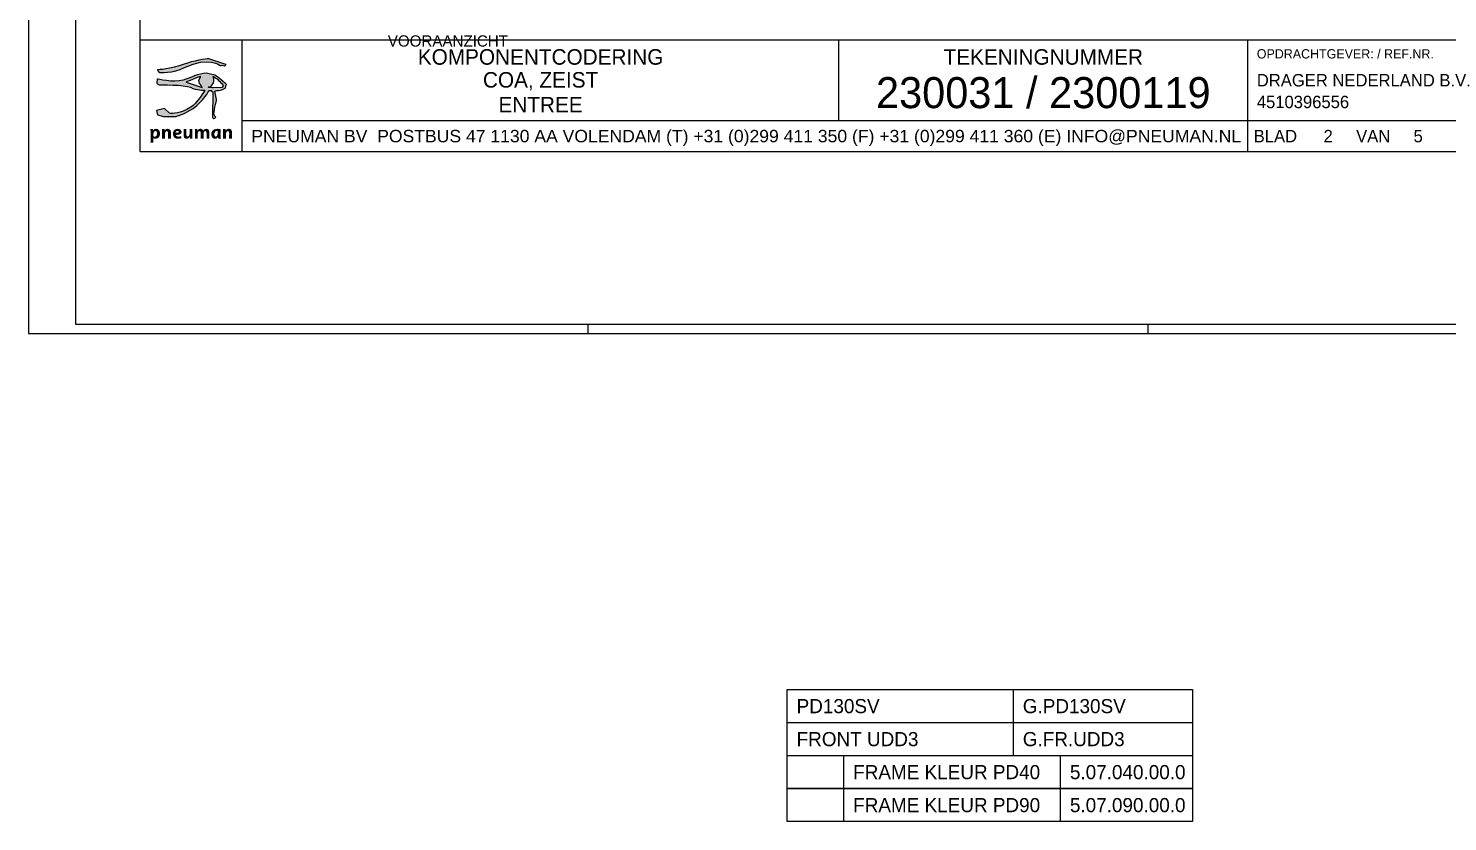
# Model space of a CAD drawing. Header units: millimetres. Extents: x -1269 to 1686, y -428 to 724.
# Drawn here: x -129 to 624, y -428 to -7 of the extents above; entities that cross this region are included whole.
import ezdxf
from ezdxf.enums import TextEntityAlignment as Align

# ---------------------------------------------------------------- set-up
doc = ezdxf.new("R2010")
doc.units = ezdxf.units.MM
doc.header["$LTSCALE"] = 0.4
for name, color, linetype in [('25', 7, 'Continuous'), ('ELEKTR', 7, 'Continuous'), ('KADER', 7, 'Continuous')]:
    doc.layers.add(name, color=color, linetype=linetype)
doc.styles.get("Standard").update_dxf_attribs({"font": 'pnmantxt.shx'})
doc.styles.add('UV55', font='Univers 55 Roman.ttf')

# ---------------------------------------------------------------- blocks, each defined once
blk = doc.blocks.new('FRAME')
at = {"layer": 'ELEKTR'}
for p, q in [((0, 3.5), (43, 3.5)), ((0, 0), (0, 3.5)), ((24, 0), (24, 3.5)), ((43, 3.5), (43, 0)), ((0, 0), (43, 0))]:
    blk.add_line(p, q, dxfattribs=at)
at = {"layer": 'ELEKTR', "flags": 8}
for tag, p in [('ART_OMSCH', (1, 1)), ('ART_CODE', (25, 1))]:
    blk.add_attdef(tag, p, '', height=1.5, dxfattribs=at)
blk = doc.blocks.new('FRAMEKL')
at = {"layer": 'ELEKTR'}
for p, q in [((0, 0), (43, 0)), ((0, -3.5), (0, 0)), ((6, -3.5), (6, 0)), ((29, -3.5), (29, 0)), ((43, 0), (43, -3.5)), ((43, -3.5), (0, -3.5))]:
    blk.add_line(p, q, dxfattribs=at)
at = {"layer": 'ELEKTR', "flags": 8}
for tag, p in [('ART_OMSCH', (7, -2.5)), ('ART_CODE', (30, -2.5))]:
    blk.add_attdef(tag, p, '', height=1.5, dxfattribs=at)
blk = doc.blocks.new('FRONT')
at = {"layer": 'ELEKTR'}
for p, q in [((0, 0), (0, 3.5)), ((0, 3.5), (43, 3.5)), ((24, 0), (24, 3.5)), ((43, 3.5), (43, 0)), ((0, 0), (43, 0))]:
    blk.add_line(p, q, dxfattribs=at)
at = {"layer": 'ELEKTR', "flags": 8}
for tag, p in [('ART_OMSCH', (1, 1)), ('ART_CODE', (25, 1))]:
    blk.add_attdef(tag, p, '', height=1.5, dxfattribs=at)
blk = doc.blocks.new('KNVAA0')
at = {"layer": 'KADER', "color": 2}
for p, q in [((-604, 404), (-604, -436)), ((-604, -436), (584, -436)), ((-307, -436), (-307, -431)), ((-10, -436), (-10, -431))]:
    blk.add_line(p, q, dxfattribs=at)
at = {"layer": 'KADER', "color": 3}
for p, q in [((-579, 399), (-579, -431)), ((-579, -431), (579, -431))]:
    blk.add_line(p, q, dxfattribs=at)
at = {"layer": 'KADER', "color": 3, "style": 'UV55', "flags": 8}
for tag, height, p in [('PROJECT-1', 2.5, (470, -407.5)), ('PROJECT-2', 2.5, (470, -411.5)), ('OBJECT/PROJECT', 5, (470, -424))]:
    blk.add_attdef(tag, text='', height=height, dxfattribs=at).set_placement(p, align=Align.CENTER)
at = {"layer": 'KADER', "color": 2, "style": 'UV55', "flags": 8}
for tag, p in [('DEBITEUR', (519.5, -405.5)), ('KENMERK', (519.5, -409)), ('SCHAAL', (533, -413)), ('GETEKEND', (533, -417)), ('GEWIJZIGD', (533, -421)), ('AKKOORD', (533, -425))]:
    blk.add_attdef(tag, p, '', height=2, dxfattribs=at)
for tag, width, p, p2 in [('WIJZIG-DATUM', 0.948929, (543, -421), (563, -421)), ('TEKEN-DATUM', 0.977593, (543, -417), (563, -417)), ('AKKOORD-DATUM', 0.792647, (543, -425), (563, -425))]:
    blk.add_attdef(tag, text='', height=2, dxfattribs=dict(at, width=width)).set_placement(p, p2, align=Align.FIT)
for tag, p in [('BLADNUMMER', (560, -429.5)), ('AANTAL-BLADEN', (574.5, -429.5))]:
    blk.add_attdef(tag, text='', height=2, dxfattribs=at).set_placement(p, align=Align.CENTER)
blk = doc.blocks.new('KNKCA4')
at = {"layer": 'ELEKTR'}
h = blk.add_hatch(color=256, dxfattribs=at)
edge = h.paths.add_edge_path(flags=16)
edge.add_spline(control_points=[(-2423.9, -1603.5), (-2423.9, -1603.5), (-2471.7, -1587.7), (-2471.7, -1587.7), (-2471.8, -1587.6), (-2433.5, -1572.4), (-2433.5, -1572.4), (-2433.5, -1572.4), (-2428.3, -1571.3), (-2428.3, -1571.3), (-2428.3, -1571.3), (-2433.8, -1582.5), (-2433.8, -1582.5), (-2433.8, -1582.5), (-2431.7, -1592.1), (-2431.7, -1592.1), (-2431.7, -1592.1), (-2423.2, -1603.7), (-2423.9, -1603.5), (-2423.9, -1603.5), (-2423.9, -1603.5), (-2423.9, -1603.5)], knot_values=[0, 0, 0, 0, 1, 1, 1, 2, 2, 2, 3, 3, 3, 4, 4, 4, 5, 5, 5, 6, 6, 6, 7, 7, 7, 7], degree=3, periodic=0)
edge = h.paths.add_edge_path(flags=16)
edge.add_spline(control_points=[(-2391.4, -1604.6), (-2392.1, -1604.6), (-2407, -1603.5), (-2406.3, -1603.3)], knot_values=[16, 16, 16, 16, 17, 17, 17, 17], degree=3, periodic=0)
edge.add_spline(control_points=[(-2406.3, -1603.3), (-2406.3, -1603.3), (-2406.1, -1603.2), (-2406.1, -1603.2)], knot_values=[0, 0, 0, 0, 1, 1, 1, 1], degree=3, periodic=0)
edge.add_spline(control_points=[(-2406.1, -1603.2), (-2406.8, -1603.3), (-2406.8, -1603.1), (-2406.1, -1602.9)], knot_values=[1, 1, 1, 1, 2, 2, 2, 2], degree=3, periodic=0)
edge.add_spline(control_points=[(-2406.1, -1602.9), (-2406.1, -1602.9), (-2399.3, -1600.7), (-2399.3, -1600.7)], knot_values=[2, 2, 2, 2, 3, 3, 3, 3], degree=3, periodic=0)
edge.add_spline(control_points=[(-2399.3, -1600.7), (-2398.6, -1600.5), (-2397.6, -1599.8), (-2397.1, -1599.2)], knot_values=[3, 3, 3, 3, 4, 4, 4, 4], degree=3, periodic=0)
edge.add_spline(control_points=[(-2397.1, -1599.2), (-2397.1, -1599.2), (-2392.6, -1594), (-2391.1, -1590.1)], knot_values=[4, 4, 4, 4, 5, 5, 5, 5], degree=3, periodic=0)
edge.add_spline(control_points=[(-2391.1, -1590.1), (-2390.3, -1588.1), (-2389.5, -1584.8), (-2389.5, -1582), (-2389.5, -1577.8), (-2392.3, -1571.7), (-2392.3, -1571.7)], knot_values=[5, 5, 5, 5, 6, 6, 6, 7, 7, 7, 7], degree=3, periodic=0)
edge.add_spline(control_points=[(-2392.3, -1571.7), (-2392.6, -1571.1), (-2392.3, -1570.8), (-2391.6, -1571.1)], knot_values=[7, 7, 7, 7, 8, 8, 8, 8], degree=3, periodic=0)
edge.add_spline(control_points=[(-2391.6, -1571.1), (-2391.6, -1571.1), (-2385.1, -1574.3), (-2381.9, -1577.1)], knot_values=[8, 8, 8, 8, 9, 9, 9, 9], degree=3, periodic=0)
edge.add_spline(control_points=[(-2381.9, -1577.1), (-2380.1, -1578.7), (-2376.9, -1581.9), (-2373.6, -1585.2)], knot_values=[9, 9, 9, 9, 10, 10, 10, 10], degree=3, periodic=0)
edge.add_spline(control_points=[(-2373.6, -1585.2), (-2372.9, -1585.9), (-2372.3, -1586.5), (-2371.7, -1587.1)], knot_values=[10, 10, 10, 10, 11, 11, 11, 11], degree=3, periodic=0)
edge.add_spline(control_points=[(-2371.7, -1587.1), (-2369.5, -1589.4), (-2367.8, -1591.2), (-2366.8, -1592.3)], knot_values=[11, 11, 11, 11, 12, 12, 12, 12], degree=3, periodic=0)
edge.add_spline(control_points=[(-2366.8, -1592.3), (-2365.1, -1594.1), (-2363.7, -1595.6), (-2363, -1596.3)], knot_values=[12, 12, 12, 12, 13, 13, 13, 13], degree=3, periodic=0)
edge.add_spline(control_points=[(-2363, -1596.3), (-2362.5, -1596.9), (-2362.4, -1597.9), (-2362.8, -1598.5)], knot_values=[13, 13, 13, 13, 14, 14, 14, 14], degree=3, periodic=0)
edge.add_spline(control_points=[(-2362.8, -1598.5), (-2362.8, -1598.5), (-2365.9, -1603.5), (-2365.9, -1603.5)], knot_values=[14, 14, 14, 14, 15, 15, 15, 15], degree=3, periodic=0)
edge.add_spline(control_points=[(-2365.9, -1603.5), (-2365.9, -1603.5), (-2391.4, -1604.6), (-2391.4, -1604.6)], knot_values=[15, 15, 15, 15, 16, 16, 16, 16], degree=3, periodic=0)
edge = h.paths.add_edge_path()
edge.add_spline(control_points=[(-2393.7, -1692.4), (-2393.7, -1692.4), (-2390.9, -1695), (-2390.9, -1695)], knot_values=[42, 42, 42, 42, 43, 43, 43, 43], degree=3, periodic=0)
edge.add_spline(control_points=[(-2390.9, -1695), (-2390.3, -1695.3), (-2383.9, -1692.2), (-2383.6, -1691.5)], knot_values=[0, 0, 0, 0, 1, 1, 1, 1], degree=3, periodic=0)
edge.add_spline(control_points=[(-2383.6, -1691.5), (-2383.6, -1691.5), (-2389.5, -1684.7), (-2389.5, -1681.8)], knot_values=[1, 1, 1, 1, 2, 2, 2, 2], degree=3, periodic=0)
edge.add_spline(control_points=[(-2389.5, -1681.8), (-2389.6, -1665.6), (-2382.1, -1641.7), (-2382.1, -1641.7)], knot_values=[2, 2, 2, 2, 3, 3, 3, 3], degree=3, periodic=0)
edge.add_spline(control_points=[(-2382.1, -1641.7), (-2381.8, -1641), (-2381.7, -1639.8), (-2381.8, -1639.1)], knot_values=[3, 3, 3, 3, 4, 4, 4, 4], degree=3, periodic=0)
edge.add_spline(control_points=[(-2381.8, -1639.1), (-2381.8, -1639.1), (-2386.7, -1615), (-2386.7, -1615)], knot_values=[4, 4, 4, 4, 5, 5, 5, 5], degree=3, periodic=0)
edge.add_spline(control_points=[(-2386.7, -1615), (-2386.5, -1614.3), (-2385.8, -1613.7), (-2385, -1613.6)], knot_values=[5, 5, 5, 5, 6, 6, 6, 6], degree=3, periodic=0)
edge.add_spline(control_points=[(-2385, -1613.6), (-2385, -1613.6), (-2378.8, -1612.5), (-2370.5, -1611.2)], knot_values=[6, 6, 6, 6, 7, 7, 7, 7], degree=3, periodic=0)
edge.add_spline(control_points=[(-2370.5, -1611.2), (-2362.3, -1609.9), (-2355.6, -1604.8), (-2355.6, -1604.8)], knot_values=[7, 7, 7, 7, 8, 8, 8, 8], degree=3, periodic=0)
edge.add_spline(control_points=[(-2355.6, -1604.8), (-2355.6, -1604.8), (-2353.2, -1595.5), (-2353.2, -1595.5)], knot_values=[8, 8, 8, 8, 9, 9, 9, 9], degree=3, periodic=0)
edge.add_spline(control_points=[(-2353.2, -1595.5), (-2353, -1595.2), (-2353, -1594.9), (-2353, -1594.6)], knot_values=[9, 9, 9, 9, 10, 10, 10, 10], degree=3, periodic=0)
edge.add_spline(control_points=[(-2353, -1594.6), (-2359.3, -1588.5), (-2376.1, -1573.9), (-2386.5, -1567.9)], knot_values=[10, 10, 10, 10, 11, 11, 11, 11], degree=3, periodic=0)
edge.add_spline(control_points=[(-2386.5, -1567.9), (-2388.8, -1566.6), (-2409.9, -1561.9), (-2411.5, -1561.9)], knot_values=[11, 11, 11, 11, 12, 12, 12, 12], degree=3, periodic=0)
edge.add_spline(control_points=[(-2411.5, -1561.9), (-2434.8, -1562.7), (-2459.1, -1575.6), (-2480.5, -1581.8)], knot_values=[12, 12, 12, 12, 13, 13, 13, 13], degree=3, periodic=0)
edge.add_spline(control_points=[(-2480.5, -1581.8), (-2509.7, -1590.4), (-2556.6, -1578.8), (-2556.6, -1578.8)], knot_values=[13, 13, 13, 13, 14, 14, 14, 14], degree=3, periodic=0)
edge.add_spline(control_points=[(-2556.6, -1578.8), (-2556.6, -1578.8), (-2558.4, -1589.7), (-2558.4, -1589.7)], knot_values=[14, 14, 14, 14, 15, 15, 15, 15], degree=3, periodic=0)
edge.add_spline(control_points=[(-2558.4, -1589.7), (-2558.4, -1590.1), (-2558.3, -1590.7), (-2558, -1591.2)], knot_values=[15, 15, 15, 15, 16, 16, 16, 16], degree=3, periodic=0)
edge.add_spline(control_points=[(-2558, -1591.2), (-2558, -1591.2), (-2558, -1591.3), (-2558, -1591.3)], knot_values=[16, 16, 16, 16, 17, 17, 17, 17], degree=3, periodic=0)
edge.add_spline(control_points=[(-2558, -1591.3), (-2558, -1591.3), (-2554.8, -1594.2), (-2554.8, -1594.2)], knot_values=[17, 17, 17, 17, 18, 18, 18, 18], degree=3, periodic=0)
edge.add_spline(control_points=[(-2554.8, -1594.2), (-2554.8, -1594.2), (-2551, -1595.9), (-2551, -1595.9)], knot_values=[18, 18, 18, 18, 19, 19, 19, 19], degree=3, periodic=0)
edge.add_spline(control_points=[(-2551, -1595.9), (-2551, -1595.9), (-2475, -1594.8), (-2458.8, -1603.2)], knot_values=[19, 19, 19, 19, 20, 20, 20, 20], degree=3, periodic=0)
edge.add_spline(control_points=[(-2458.8, -1603.2), (-2441.1, -1612.4), (-2418.6, -1612.1), (-2418.6, -1612.1)], knot_values=[20, 20, 20, 20, 21, 21, 21, 21], degree=3, periodic=0)
edge.add_spline(control_points=[(-2418.6, -1612.1), (-2418.6, -1612.1), (-2416.2, -1612.1), (-2416.2, -1612.1)], knot_values=[21, 21, 21, 21, 22, 22, 22, 22], degree=3, periodic=0)
edge.add_spline(control_points=[(-2416.2, -1612.1), (-2416.2, -1612.1), (-2440.7, -1651), (-2458.1, -1661.9)], knot_values=[22, 22, 22, 22, 23, 23, 23, 23], degree=3, periodic=0)
edge.add_spline(control_points=[(-2458.1, -1661.9), (-2490.9, -1682.3), (-2509.1, -1680.8), (-2521, -1679.4)], knot_values=[23, 23, 23, 23, 24, 24, 24, 24], degree=3, periodic=0)
edge.add_spline(control_points=[(-2521, -1679.4), (-2521, -1679.4), (-2535.7, -1666.1), (-2535.7, -1666.1)], knot_values=[24, 24, 24, 24, 25, 25, 25, 25], degree=3, periodic=0)
edge.add_spline(control_points=[(-2535.7, -1666.1), (-2535.7, -1666.1), (-2559.1, -1671.8), (-2559.1, -1671.8)], knot_values=[25, 25, 25, 25, 26, 26, 26, 26], degree=3, periodic=0)
edge.add_spline(control_points=[(-2559.1, -1671.8), (-2559.1, -1671.8), (-2556.3, -1684.6), (-2556.3, -1684.6)], knot_values=[26, 26, 26, 26, 27, 27, 27, 27], degree=3, periodic=0)
edge.add_spline(control_points=[(-2556.3, -1684.6), (-2556.3, -1684.6), (-2556.3, -1684.6), (-2556.3, -1684.6)], knot_values=[27, 27, 27, 27, 28, 28, 28, 28], degree=3, periodic=0)
edge.add_spline(control_points=[(-2556.3, -1684.6), (-2556.3, -1684.6), (-2538, -1689.6), (-2538, -1689.6)], knot_values=[28, 28, 28, 28, 29, 29, 29, 29], degree=3, periodic=0)
edge.add_spline(control_points=[(-2538, -1689.6), (-2538, -1689.6), (-2501.8, -1689.1), (-2501.8, -1689.1)], knot_values=[29, 29, 29, 29, 30, 30, 30, 30], degree=3, periodic=0)
edge.add_spline(control_points=[(-2501.8, -1689.1), (-2501.8, -1689.1), (-2473.3, -1681.4), (-2451.1, -1665.4)], knot_values=[30, 30, 30, 30, 31, 31, 31, 31], degree=3, periodic=0)
edge.add_spline(control_points=[(-2451.1, -1665.4), (-2420.3, -1643.2), (-2404.3, -1613.3), (-2404.3, -1613.3)], knot_values=[31, 31, 31, 31, 32, 32, 32, 32], degree=3, periodic=0)
edge.add_spline(control_points=[(-2404.3, -1613.3), (-2403.9, -1612.6), (-2402.9, -1612.1), (-2402.2, -1612.2)], knot_values=[32, 32, 32, 32, 33, 33, 33, 33], degree=3, periodic=0)
edge.add_spline(control_points=[(-2402.2, -1612.2), (-2402.2, -1612.2), (-2396.9, -1612.5), (-2396.9, -1612.5)], knot_values=[33, 33, 33, 33, 34, 34, 34, 34], degree=3, periodic=0)
edge.add_spline(control_points=[(-2396.9, -1612.5), (-2396.8, -1613.9), (-2396.8, -1614.9), (-2396.8, -1614.9)], knot_values=[34, 34, 34, 34, 35, 35, 35, 35], degree=3, periodic=0)
edge.add_spline(control_points=[(-2396.8, -1614.9), (-2396.8, -1614.9), (-2396.8, -1614.9), (-2396.8, -1614.9)], knot_values=[35, 35, 35, 35, 36, 36, 36, 36], degree=3, periodic=0)
edge.add_spline(control_points=[(-2396.8, -1614.9), (-2396.8, -1614.9), (-2396.7, -1615), (-2396.7, -1615)], knot_values=[36, 36, 36, 36, 37, 37, 37, 37], degree=3, periodic=0)
edge.add_spline(control_points=[(-2396.7, -1615), (-2396.7, -1615), (-2396.7, -1615), (-2396.7, -1615)], knot_values=[37, 37, 37, 37, 38, 38, 38, 38], degree=3, periodic=0)
edge.add_spline(control_points=[(-2396.7, -1615), (-2396.7, -1615), (-2394.6, -1615.9), (-2393.2, -1616.5)], knot_values=[38, 38, 38, 38, 39, 39, 39, 39], degree=3, periodic=0)
edge.add_spline(control_points=[(-2393.2, -1616.5), (-2393.2, -1616.5), (-2394.2, -1691.6), (-2394.2, -1691.6)], knot_values=[39, 39, 39, 39, 40, 40, 40, 40], degree=3, periodic=0)
edge.add_spline(control_points=[(-2394.2, -1691.6), (-2394.2, -1691.6), (-2393.7, -1692.5), (-2393.7, -1692.5)], knot_values=[40, 40, 40, 40, 41, 41, 41, 41], degree=3, periodic=0)
edge.add_spline(control_points=[(-2393.7, -1692.5), (-2393.7, -1692.5), (-2393.7, -1692.4), (-2393.7, -1692.4)], knot_values=[41, 41, 41, 41, 42, 42, 42, 42], degree=3, periodic=0)
edge = h.paths.add_edge_path()
edge.add_spline(control_points=[(-2353.4, -1535.9), (-2353.4, -1535.9), (-2357.3, -1534.8), (-2357.3, -1534.8)], knot_values=[15, 15, 15, 15, 16, 16, 16, 16], degree=3, periodic=0)
edge.add_spline(control_points=[(-2357.3, -1534.8), (-2357.3, -1534.8), (-2357.3, -1534.8), (-2357.3, -1534.8)], knot_values=[0, 0, 0, 0, 1, 1, 1, 1], degree=3, periodic=0)
edge.add_spline(control_points=[(-2357.3, -1534.8), (-2357.3, -1534.8), (-2404.9, -1518.9), (-2404.9, -1518.9)], knot_values=[1, 1, 1, 1, 2, 2, 2, 2], degree=3, periodic=0)
edge.add_spline(control_points=[(-2404.9, -1518.9), (-2405.6, -1518.8), (-2406.8, -1518.8), (-2407.6, -1518.9)], knot_values=[2, 2, 2, 2, 3, 3, 3, 3], degree=3, periodic=0)
edge.add_spline(control_points=[(-2407.6, -1518.9), (-2407.6, -1518.9), (-2454.1, -1525.8), (-2477.4, -1535)], knot_values=[3, 3, 3, 3, 4, 4, 4, 4], degree=3, periodic=0)
edge.add_spline(control_points=[(-2477.4, -1535), (-2517.6, -1551), (-2554.8, -1551.4), (-2554.8, -1551.4)], knot_values=[4, 4, 4, 4, 5, 5, 5, 5], degree=3, periodic=0)
edge.add_spline(control_points=[(-2554.8, -1551.4), (-2555.5, -1551.5), (-2555.8, -1552), (-2555.5, -1552.6)], knot_values=[5, 5, 5, 5, 6, 6, 6, 6], degree=3, periodic=0)
edge.add_spline(control_points=[(-2555.5, -1552.6), (-2555.5, -1552.6), (-2553.1, -1556.7), (-2553.1, -1556.7)], knot_values=[6, 6, 6, 6, 7, 7, 7, 7], degree=3, periodic=0)
edge.add_spline(control_points=[(-2553.1, -1556.7), (-2553.1, -1556.7), (-2553.1, -1556.7), (-2553.2, -1556.7)], knot_values=[7, 7, 7, 7, 8, 8, 8, 8], degree=3, periodic=0)
edge.add_spline(control_points=[(-2553.2, -1556.7), (-2553.2, -1556.7), (-2552.3, -1558.1), (-2552.3, -1558.1)], knot_values=[8, 8, 8, 8, 9, 9, 9, 9], degree=3, periodic=0)
edge.add_spline(control_points=[(-2552.3, -1558.1), (-2551.9, -1558.8), (-2551, -1559.4), (-2550.3, -1559.4)], knot_values=[9, 9, 9, 9, 10, 10, 10, 10], degree=3, periodic=0)
edge.add_spline(control_points=[(-2550.3, -1559.4), (-2550.3, -1559.4), (-2510.7, -1562.6), (-2476, -1545.3)], knot_values=[10, 10, 10, 10, 11, 11, 11, 11], degree=3, periodic=0)
edge.add_spline(control_points=[(-2476, -1545.3), (-2404.2, -1509.4), (-2371.3, -1539.4), (-2371.3, -1539.4)], knot_values=[11, 11, 11, 11, 12, 12, 12, 12], degree=3, periodic=0)
edge.add_spline(control_points=[(-2371.3, -1539.4), (-2370.7, -1539.9), (-2365.9, -1538.8), (-2365.2, -1538.4)], knot_values=[12, 12, 12, 12, 13, 13, 13, 13], degree=3, periodic=0)
edge.add_spline(control_points=[(-2365.2, -1538.4), (-2365.2, -1538.4), (-2358.3, -1540.1), (-2358.3, -1540.1)], knot_values=[13, 13, 13, 13, 14, 14, 14, 14], degree=3, periodic=0)
edge.add_spline(control_points=[(-2358.3, -1540.1), (-2357.6, -1540), (-2354.2, -1536.8), (-2353.4, -1535.9)], knot_values=[14, 14, 14, 14, 15, 15, 15, 15], degree=3, periodic=0)
h = blk.add_hatch(color=2, dxfattribs=at)
edge = h.paths.add_edge_path(flags=16)
edge.add_spline(control_points=[(-2567.8, -1747.3), (-2566.7, -1748.2), (-2565.3, -1748.7), (-2563.6, -1748.7), (-2559, -1748.7), (-2556.6, -1742.4), (-2557.7, -1736.8), (-2558.1, -1734.5), (-2559.6, -1732.1), (-2562.3, -1732.1), (-2565.5, -1732.1), (-2567.9, -1735.6), (-2567.9, -1741.2), (-2567.9, -1741.2), (-2567.8, -1747.3), (-2567.8, -1747.3)], knot_values=[0, 0, 0, 0, 1, 1, 1, 2, 2, 2, 3, 3, 3, 4, 4, 4, 5, 5, 5, 5], degree=3, periodic=0)
edge = h.paths.add_edge_path()
edge.add_spline(control_points=[(-2576.6, -1765.9), (-2576.6, -1765.9), (-2576.4, -1737), (-2576.4, -1737), (-2576.4, -1733.6), (-2576.7, -1728.7), (-2576.8, -1725.8), (-2576.8, -1725.8), (-2569.1, -1725.8), (-2569.1, -1725.8), (-2569.1, -1725.8), (-2568.8, -1730.1), (-2568.8, -1730.1), (-2568.8, -1730.1), (-2568.7, -1730.1), (-2568.7, -1730.1), (-2566.9, -1727), (-2563.8, -1725.4), (-2560.2, -1725.4), (-2553.9, -1725.4), (-2549.9, -1730.3), (-2548.8, -1736.1), (-2546.9, -1746), (-2551.9, -1755), (-2562.1, -1755), (-2564.5, -1755), (-2566.6, -1754.4), (-2567.7, -1753.8), (-2567.7, -1753.8), (-2567.9, -1753.8), (-2567.9, -1753.8), (-2567.9, -1753.8), (-2568, -1765.9), (-2568, -1765.9), (-2568, -1765.9), (-2576.6, -1765.9), (-2576.6, -1765.9)], knot_values=[0, 0, 0, 0, 1, 1, 1, 2, 2, 2, 3, 3, 3, 4, 4, 4, 5, 5, 5, 6, 6, 6, 7, 7, 7, 8, 8, 8, 9, 9, 9, 10, 10, 10, 11, 11, 11, 12, 12, 12, 12], degree=3, periodic=0)
h = blk.add_hatch(color=2, dxfattribs=at)
edge = h.paths.add_edge_path()
edge.add_spline(control_points=[(-2542.8, -1754.4), (-2542.8, -1754.4), (-2542.7, -1735.2), (-2542.7, -1735.2), (-2542.7, -1731.6), (-2542.8, -1728.5), (-2542.9, -1726), (-2542.9, -1726), (-2535.3, -1726), (-2535.3, -1726), (-2535.3, -1726), (-2535, -1730.7), (-2535, -1730.7), (-2535, -1730.7), (-2534.8, -1730.7), (-2534.8, -1730.7), (-2532.8, -1727), (-2529.5, -1725.4), (-2525.6, -1725.4), (-2520.9, -1725.4), (-2517.6, -1728.2), (-2516.6, -1733.1), (-2516.4, -1734.4), (-2516.2, -1736.5), (-2516.2, -1737.9), (-2516.2, -1737.9), (-2516.3, -1754.4), (-2516.3, -1754.4), (-2516.3, -1754.4), (-2524.9, -1754.4), (-2524.9, -1754.4), (-2524.9, -1754.4), (-2524.8, -1738.6), (-2524.8, -1738.6), (-2524.9, -1737.7), (-2524.9, -1736.6), (-2525.1, -1735.5), (-2525.5, -1733.5), (-2526.5, -1732.1), (-2528.7, -1732.1), (-2531.5, -1732.1), (-2534.1, -1735.5), (-2534.2, -1741.8), (-2534.2, -1741.8), (-2534.2, -1754.4), (-2534.2, -1754.4), (-2534.2, -1754.4), (-2542.8, -1754.4), (-2542.8, -1754.4)], knot_values=[0, 0, 0, 0, 1, 1, 1, 2, 2, 2, 3, 3, 3, 4, 4, 4, 5, 5, 5, 6, 6, 6, 7, 7, 7, 8, 8, 8, 9, 9, 9, 10, 10, 10, 11, 11, 11, 12, 12, 12, 13, 13, 13, 14, 14, 14, 15, 15, 15, 16, 16, 16, 16], degree=3, periodic=0)
h = blk.add_hatch(color=2, dxfattribs=at)
edge = h.paths.add_edge_path(flags=16)
edge.add_spline(control_points=[(-2493, -1733.8), (-2493.3, -1732.4), (-2494.7, -1731.4), (-2496.6, -1731.4), (-2500.6, -1731.4), (-2502.3, -1734.7), (-2502.4, -1737.3), (-2495.7, -1737.4), (-2492.5, -1736.5), (-2493, -1733.9), (-2493, -1733.9), (-2493, -1733.8), (-2493, -1733.8)], knot_values=[0, 0, 0, 0, 1, 1, 1, 2, 2, 2, 3, 3, 3, 4, 4, 4, 4], degree=3, periodic=0)
edge = h.paths.add_edge_path()
edge.add_spline(control_points=[(-2485, -1752.7), (-2488.1, -1754.4), (-2492.2, -1754.9), (-2495.5, -1754.9), (-2503.8, -1754.9), (-2509, -1750.4), (-2510.4, -1743), (-2512, -1734.3), (-2507.3, -1725.4), (-2496.7, -1725.4), (-2490.8, -1725.4), (-2485.9, -1728.6), (-2484.9, -1733.9), (-2483.6, -1741.1), (-2490.3, -1743.7), (-2502.1, -1743.4), (-2501.9, -1744.2), (-2501.4, -1745.5), (-2500.6, -1746.3), (-2499.2, -1747.7), (-2497.1, -1748.5), (-2494.6, -1748.5), (-2491.4, -1748.5), (-2488.9, -1747.8), (-2486.7, -1746.7), (-2486.7, -1746.7), (-2485, -1752.7), (-2485, -1752.7)], knot_values=[0, 0, 0, 0, 1, 1, 1, 2, 2, 2, 3, 3, 3, 4, 4, 4, 5, 5, 5, 6, 6, 6, 7, 7, 7, 8, 8, 8, 9, 9, 9, 9], degree=3, periodic=0)
h = blk.add_hatch(color=2, dxfattribs=at)
edge = h.paths.add_edge_path()
edge.add_spline(control_points=[(-2452.8, -1726), (-2452.8, -1726), (-2452.9, -1745.1), (-2452.9, -1745.1), (-2452.9, -1748.7), (-2452.8, -1751.8), (-2452.8, -1754.4), (-2452.8, -1754.4), (-2460.4, -1754.4), (-2460.4, -1754.4), (-2460.4, -1754.4), (-2460.7, -1749.8), (-2460.7, -1749.8), (-2460.7, -1749.8), (-2460.8, -1749.7), (-2460.8, -1749.7), (-2463.1, -1753.4), (-2466.3, -1755), (-2469.9, -1755), (-2474.6, -1755), (-2477.9, -1752.5), (-2478.9, -1747.1), (-2479.2, -1745.5), (-2479.3, -1743.8), (-2479.3, -1741.8), (-2479.3, -1741.8), (-2479.2, -1726), (-2479.2, -1726), (-2479.2, -1726), (-2470.6, -1726), (-2470.6, -1726), (-2470.6, -1726), (-2470.7, -1741.2), (-2470.7, -1741.2), (-2470.7, -1742.5), (-2470.6, -1743.9), (-2470.4, -1745), (-2470, -1746.8), (-2469, -1748.2), (-2466.8, -1748.2), (-2463.9, -1748.2), (-2461.5, -1744.8), (-2461.5, -1739.2), (-2461.5, -1739.2), (-2461.4, -1726), (-2461.4, -1726), (-2461.4, -1726), (-2452.8, -1726), (-2452.8, -1726)], knot_values=[0, 0, 0, 0, 1, 1, 1, 2, 2, 2, 3, 3, 3, 4, 4, 4, 5, 5, 5, 6, 6, 6, 7, 7, 7, 8, 8, 8, 9, 9, 9, 10, 10, 10, 11, 11, 11, 12, 12, 12, 13, 13, 13, 14, 14, 14, 15, 15, 15, 16, 16, 16, 16], degree=3, periodic=0)
h = blk.add_hatch(color=2, dxfattribs=at)
edge = h.paths.add_edge_path()
edge.add_spline(control_points=[(-2445.7, -1754.4), (-2445.7, -1754.4), (-2445.7, -1735.2), (-2445.7, -1735.2), (-2445.7, -1731.6), (-2445.8, -1728.5), (-2446, -1726), (-2446, -1726), (-2438.5, -1726), (-2438.5, -1726), (-2438.5, -1726), (-2438.2, -1730.6), (-2438.2, -1730.6), (-2438.2, -1730.6), (-2438.1, -1730.6), (-2438.1, -1730.6), (-2436.1, -1727), (-2432.9, -1725.4), (-2429.1, -1725.4), (-2424.4, -1725.4), (-2421.9, -1728.3), (-2421.1, -1730.7), (-2419.2, -1727.1), (-2415.9, -1725.4), (-2412.1, -1725.4), (-2407.6, -1725.4), (-2404.4, -1728.2), (-2403.5, -1733), (-2403.3, -1734.2), (-2403.1, -1736.4), (-2403.1, -1737.9), (-2403.1, -1737.9), (-2403.1, -1754.4), (-2403.1, -1754.4), (-2403.1, -1754.4), (-2411.5, -1754.4), (-2411.5, -1754.4), (-2411.5, -1754.4), (-2411.5, -1738.9), (-2411.5, -1738.9), (-2411.4, -1737.8), (-2411.5, -1736.6), (-2411.7, -1735.4), (-2412.1, -1733.5), (-2413.2, -1732.1), (-2415.2, -1732.1), (-2418.1, -1732.1), (-2420.2, -1735.8), (-2420.3, -1741.5), (-2420.3, -1741.5), (-2420.3, -1754.4), (-2420.3, -1754.4), (-2420.3, -1754.4), (-2428.6, -1754.4), (-2428.6, -1754.4), (-2428.6, -1754.4), (-2428.5, -1738.8), (-2428.5, -1738.8), (-2428.6, -1737.7), (-2428.6, -1736.6), (-2428.8, -1735.6), (-2429.2, -1733.6), (-2430.1, -1732.1), (-2432.2, -1732.1), (-2435.1, -1732.1), (-2437.4, -1736), (-2437.4, -1741.6), (-2437.4, -1741.6), (-2437.4, -1754.4), (-2437.4, -1754.4), (-2437.4, -1754.4), (-2445.7, -1754.4), (-2445.7, -1754.4)], knot_values=[0, 0, 0, 0, 1, 1, 1, 2, 2, 2, 3, 3, 3, 4, 4, 4, 5, 5, 5, 6, 6, 6, 7, 7, 7, 8, 8, 8, 9, 9, 9, 10, 10, 10, 11, 11, 11, 12, 12, 12, 13, 13, 13, 14, 14, 14, 15, 15, 15, 16, 16, 16, 17, 17, 17, 18, 18, 18, 19, 19, 19, 20, 20, 20, 21, 21, 21, 22, 22, 22, 23, 23, 23, 24, 24, 24, 24], degree=3, periodic=0)
h = blk.add_hatch(color=2, dxfattribs=at)
edge = h.paths.add_edge_path(flags=16)
edge.add_spline(control_points=[(-2378.7, -1731.9), (-2379.3, -1731.8), (-2380.2, -1731.7), (-2381.1, -1731.7), (-2386.6, -1731.7), (-2389.4, -1738.3), (-2388.4, -1743.6), (-2387.9, -1746.4), (-2386.4, -1748.3), (-2384, -1748.3), (-2381.4, -1748.3), (-2378.8, -1745.4), (-2378.8, -1738.5), (-2378.8, -1738.5), (-2378.7, -1731.9), (-2378.7, -1731.9)], knot_values=[0, 0, 0, 0, 1, 1, 1, 2, 2, 2, 3, 3, 3, 4, 4, 4, 5, 5, 5, 5], degree=3, periodic=0)
edge = h.paths.add_edge_path()
edge.add_spline(control_points=[(-2376.9, -1754.4), (-2377.2, -1752.7), (-2377.4, -1750.8), (-2377.6, -1748.7), (-2377.6, -1748.7), (-2377.7, -1748.7), (-2377.7, -1748.7), (-2379.5, -1753.4), (-2382.9, -1755), (-2386.4, -1755), (-2391.6, -1755), (-2396, -1751.1), (-2397.1, -1745.1), (-2398.9, -1735.6), (-2394.3, -1725.4), (-2379.9, -1725.4), (-2376.4, -1725.4), (-2372.6, -1726), (-2370, -1726.7), (-2370, -1726.7), (-2370.3, -1741.6), (-2370.3, -1741.6), (-2370.3, -1745.3), (-2369.8, -1750.8), (-2369, -1754.4), (-2369, -1754.4), (-2376.9, -1754.4), (-2376.9, -1754.4)], knot_values=[0, 0, 0, 0, 1, 1, 1, 2, 2, 2, 3, 3, 3, 4, 4, 4, 5, 5, 5, 6, 6, 6, 7, 7, 7, 8, 8, 8, 9, 9, 9, 9], degree=3, periodic=0)
h = blk.add_hatch(color=2, dxfattribs=at)
edge = h.paths.add_edge_path()
edge.add_spline(control_points=[(-2362.6, -1754.4), (-2362.6, -1754.4), (-2362.6, -1735.2), (-2362.6, -1735.2), (-2362.5, -1731.6), (-2362.6, -1728.5), (-2362.8, -1726), (-2362.8, -1726), (-2355.2, -1726), (-2355.2, -1726), (-2355.2, -1726), (-2354.8, -1730.7), (-2354.8, -1730.7), (-2354.8, -1730.7), (-2354.7, -1730.7), (-2354.7, -1730.7), (-2352.6, -1727), (-2349.3, -1725.4), (-2345.5, -1725.4), (-2340.7, -1725.4), (-2337.4, -1728.2), (-2336.5, -1733.1), (-2336.2, -1734.4), (-2336.1, -1736.5), (-2336, -1737.9), (-2336, -1737.9), (-2336.1, -1754.4), (-2336.1, -1754.4), (-2336.1, -1754.4), (-2344.8, -1754.4), (-2344.8, -1754.4), (-2344.8, -1754.4), (-2344.7, -1738.6), (-2344.7, -1738.6), (-2344.7, -1737.7), (-2344.8, -1736.6), (-2345, -1735.5), (-2345.4, -1733.5), (-2346.4, -1732.1), (-2348.6, -1732.1), (-2351.4, -1732.1), (-2354, -1735.5), (-2354, -1741.8), (-2354, -1741.8), (-2354, -1754.4), (-2354, -1754.4), (-2354, -1754.4), (-2362.6, -1754.4), (-2362.6, -1754.4)], knot_values=[0, 0, 0, 0, 1, 1, 1, 2, 2, 2, 3, 3, 3, 4, 4, 4, 5, 5, 5, 6, 6, 6, 7, 7, 7, 8, 8, 8, 9, 9, 9, 10, 10, 10, 11, 11, 11, 12, 12, 12, 13, 13, 13, 14, 14, 14, 15, 15, 15, 16, 16, 16, 16], degree=3, periodic=0)
at = {"layer": 'ELEKTR', "color": 3}
for p, q in [((-2606.7, -1792.7), (-2606.7, 1500)), ((-2606.7, -1463.4), (2606.7, -1463.4)), ((-2306.9, -1463.4), (-2306.9, -1792.7)), ((-548.8, -1463.4), (-548.8, -1701.2)), ((-2306.9, -1701.2), (1490.9, -1701.2)), ((-2606.7, -1792.7), (2606.7, -1792.7))]:
    blk.add_line(p, q, dxfattribs=at)
at = {"layer": 'ELEKTR', "color": 2}
blk.add_line((656.7, -1463.4), (656.7, -1792.7), dxfattribs=at)
at = {"layer": 'ELEKTR', "color": 7}
for points in [[(-2477.4, -1535), (-2517.6, -1551), (-2554.8, -1551.4), (-2554.8, -1551.4)], [(-2550.3, -1559.4), (-2550.3, -1559.4), (-2510.7, -1562.6), (-2476, -1545.3)], [(-2407.6, -1518.9), (-2407.6, -1518.9), (-2454.1, -1525.8), (-2477.4, -1535)], [(-2476, -1545.3), (-2404.2, -1509.4), (-2371.3, -1539.4), (-2371.3, -1539.4)], [(-2404.9, -1518.9), (-2405.6, -1518.8), (-2406.8, -1518.8), (-2407.6, -1518.9)], [(-2357.3, -1534.8), (-2357.3, -1534.8), (-2404.9, -1518.9), (-2404.9, -1518.9)], [(-2371.3, -1539.4), (-2370.7, -1539.9), (-2365.9, -1538.8), (-2365.2, -1538.4)], [(-2365.2, -1538.4), (-2365.2, -1538.4), (-2358.3, -1540.1), (-2358.3, -1540.1)], [(-2358.3, -1540.1), (-2357.6, -1540), (-2354.2, -1536.8), (-2353.4, -1535.9)], [(-2357.3, -1534.8), (-2357.3, -1534.8), (-2357.3, -1534.8), (-2357.3, -1534.8)], [(-2353.4, -1535.9), (-2353.4, -1535.9), (-2357.3, -1534.8), (-2357.3, -1534.8)], [(-2556.6, -1578.8), (-2556.6, -1578.8), (-2558.4, -1589.7), (-2558.4, -1589.7)], [(-2480.5, -1581.8), (-2509.7, -1590.4), (-2556.6, -1578.8), (-2556.6, -1578.8)], [(-2554.8, -1551.4), (-2555.5, -1551.5), (-2555.8, -1552), (-2555.5, -1552.6)], [(-2555.5, -1552.6), (-2555.5, -1552.6), (-2553.1, -1556.7), (-2553.1, -1556.7)], [(-2553.1, -1556.7), (-2553.1, -1556.7), (-2553.1, -1556.7), (-2553.2, -1556.7)], [(-2553.2, -1556.7), (-2553.2, -1556.7), (-2552.3, -1558.1), (-2552.3, -1558.1)], [(-2552.3, -1558.1), (-2551.9, -1558.8), (-2551, -1559.4), (-2550.3, -1559.4)], [(-2411.5, -1561.9), (-2434.8, -1562.7), (-2459.1, -1575.6), (-2480.5, -1581.8)], [(-2386.5, -1567.9), (-2388.8, -1566.6), (-2409.9, -1561.9), (-2411.5, -1561.9)], [(-2392.3, -1571.7), (-2392.6, -1571.1), (-2392.3, -1570.8), (-2391.6, -1571.1)], [(-2391.6, -1571.1), (-2391.6, -1571.1), (-2385.1, -1574.3), (-2381.9, -1577.1)], [(-2353, -1594.6), (-2359.3, -1588.5), (-2376.1, -1573.9), (-2386.5, -1567.9)], [(-2381.9, -1577.1), (-2380.1, -1578.7), (-2376.9, -1581.9), (-2373.6, -1585.2)], [(-2373.6, -1585.2), (-2372.9, -1585.9), (-2372.3, -1586.5), (-2371.7, -1587.1)], [(-2371.7, -1587.1), (-2369.5, -1589.4), (-2367.8, -1591.2), (-2366.8, -1592.3)], [(-2558.4, -1589.7), (-2558.4, -1590.1), (-2558.3, -1590.7), (-2558, -1591.2)], [(-2558, -1591.2), (-2558, -1591.2), (-2558, -1591.3), (-2558, -1591.3)], [(-2558, -1591.3), (-2558, -1591.3), (-2554.8, -1594.2), (-2554.8, -1594.2)], [(-2554.8, -1594.2), (-2554.8, -1594.2), (-2551, -1595.9), (-2551, -1595.9)], [(-2551, -1595.9), (-2551, -1595.9), (-2475, -1594.8), (-2458.8, -1603.2)], [(-2458.8, -1603.2), (-2441.1, -1612.4), (-2418.6, -1612.1), (-2418.6, -1612.1)], [(-2416.2, -1612.1), (-2416.2, -1612.1), (-2440.7, -1651), (-2458.1, -1661.9)], [(-2451.1, -1665.4), (-2420.3, -1643.2), (-2404.3, -1613.3), (-2404.3, -1613.3)], [(-2418.6, -1612.1), (-2418.6, -1612.1), (-2416.2, -1612.1), (-2416.2, -1612.1)], [(-2391.4, -1604.6), (-2392.1, -1604.6), (-2407, -1603.5), (-2406.3, -1603.3)], [(-2406.1, -1603.2), (-2406.8, -1603.3), (-2406.8, -1603.1), (-2406.1, -1602.9)], [(-2406.3, -1603.3), (-2406.3, -1603.3), (-2406.1, -1603.2), (-2406.1, -1603.2)], [(-2406.1, -1602.9), (-2406.1, -1602.9), (-2399.3, -1600.7), (-2399.3, -1600.7)], [(-2404.3, -1613.3), (-2403.9, -1612.6), (-2402.9, -1612.1), (-2402.2, -1612.2)], [(-2402.2, -1612.2), (-2402.2, -1612.2), (-2396.9, -1612.5), (-2396.9, -1612.5)], [(-2399.3, -1600.7), (-2398.6, -1600.5), (-2397.6, -1599.8), (-2397.1, -1599.2)], [(-2397.1, -1599.2), (-2397.1, -1599.2), (-2392.6, -1594), (-2391.1, -1590.1)], [(-2396.9, -1612.5), (-2396.8, -1613.9), (-2396.8, -1614.9), (-2396.8, -1614.9)], [(-2396.8, -1614.9), (-2396.8, -1614.9), (-2396.8, -1614.9), (-2396.8, -1614.9)], [(-2396.8, -1614.9), (-2396.8, -1614.9), (-2396.7, -1615), (-2396.7, -1615)], [(-2396.7, -1615), (-2396.7, -1615), (-2396.7, -1615), (-2396.7, -1615)], [(-2396.7, -1615), (-2396.7, -1615), (-2394.6, -1615.9), (-2393.2, -1616.5)], [(-2393.2, -1616.5), (-2393.2, -1616.5), (-2394.2, -1691.6), (-2394.2, -1691.6)], [(-2365.9, -1603.5), (-2365.9, -1603.5), (-2391.4, -1604.6), (-2391.4, -1604.6)], [(-2386.7, -1615), (-2386.5, -1614.3), (-2385.8, -1613.7), (-2385, -1613.6)], [(-2381.8, -1639.1), (-2381.8, -1639.1), (-2386.7, -1615), (-2386.7, -1615)], [(-2385, -1613.6), (-2385, -1613.6), (-2378.8, -1612.5), (-2370.5, -1611.2)], [(-2370.5, -1611.2), (-2362.3, -1609.9), (-2355.6, -1604.8), (-2355.6, -1604.8)], [(-2366.8, -1592.3), (-2365.1, -1594.1), (-2363.7, -1595.6), (-2363, -1596.3)], [(-2362.8, -1598.5), (-2362.8, -1598.5), (-2365.9, -1603.5), (-2365.9, -1603.5)], [(-2363, -1596.3), (-2362.5, -1596.9), (-2362.4, -1597.9), (-2362.8, -1598.5)], [(-2355.6, -1604.8), (-2355.6, -1604.8), (-2353.2, -1595.5), (-2353.2, -1595.5)], [(-2353.2, -1595.5), (-2353, -1595.2), (-2353, -1594.9), (-2353, -1594.6)], [(-2535.7, -1666.1), (-2535.7, -1666.1), (-2559.1, -1671.8), (-2559.1, -1671.8)], [(-2559.1, -1671.8), (-2559.1, -1671.8), (-2556.3, -1684.6), (-2556.3, -1684.6)], [(-2521, -1679.4), (-2521, -1679.4), (-2535.7, -1666.1), (-2535.7, -1666.1)], [(-2458.1, -1661.9), (-2490.9, -1682.3), (-2509.1, -1680.8), (-2521, -1679.4)], [(-2501.8, -1689.1), (-2501.8, -1689.1), (-2473.3, -1681.4), (-2451.1, -1665.4)], [(-2389.5, -1681.8), (-2389.6, -1665.6), (-2382.1, -1641.7), (-2382.1, -1641.7)], [(-2382.1, -1641.7), (-2381.8, -1641), (-2381.7, -1639.8), (-2381.8, -1639.1)], [(-2556.3, -1684.6), (-2556.3, -1684.6), (-2556.3, -1684.6), (-2556.3, -1684.6)], [(-2556.3, -1684.6), (-2556.3, -1684.6), (-2538, -1689.6), (-2538, -1689.6)], [(-2538, -1689.6), (-2538, -1689.6), (-2501.8, -1689.1), (-2501.8, -1689.1)], [(-2394.2, -1691.6), (-2394.2, -1691.6), (-2393.7, -1692.5), (-2393.7, -1692.5)], [(-2393.7, -1692.5), (-2393.7, -1692.5), (-2393.7, -1692.4), (-2393.7, -1692.4)], [(-2393.7, -1692.4), (-2393.7, -1692.4), (-2390.9, -1695), (-2390.9, -1695)], [(-2390.9, -1695), (-2390.3, -1695.3), (-2383.9, -1692.2), (-2383.6, -1691.5)], [(-2383.6, -1691.5), (-2383.6, -1691.5), (-2389.5, -1684.7), (-2389.5, -1681.8)]]:
    blk.add_open_spline(points, degree=3, dxfattribs=at)
for points, knots in [([(-2423.9, -1603.5), (-2423.9, -1603.5), (-2471.7, -1587.7), (-2471.7, -1587.7), (-2471.8, -1587.6), (-2433.5, -1572.4), (-2433.5, -1572.4), (-2433.5, -1572.4), (-2428.3, -1571.3), (-2428.3, -1571.3), (-2428.3, -1571.3), (-2433.8, -1582.5), (-2433.8, -1582.5), (-2433.8, -1582.5), (-2431.7, -1592.1), (-2431.7, -1592.1), (-2431.7, -1592.1), (-2423.2, -1603.7), (-2423.9, -1603.5), (-2423.9, -1603.5), (-2423.9, -1603.5), (-2423.9, -1603.5)], [0, 0, 0, 0, 1, 1, 1, 2, 2, 2, 3, 3, 3, 4, 4, 4, 5, 5, 5, 6, 6, 6, 7, 7, 7, 7]), ([(-2391.1, -1590.1), (-2390.3, -1588.1), (-2389.5, -1584.8), (-2389.5, -1582), (-2389.5, -1577.8), (-2392.3, -1571.7), (-2392.3, -1571.7)], [5, 5, 5, 5, 6, 6, 6, 7, 7, 7, 7])]:
    blk.add_open_spline(points, degree=3, knots=knots, dxfattribs=at)
at = {"layer": 'ELEKTR', "color": 2, "style": 'UV55'}
for s, p in [('KOMPONENTCODERING', (-1426.8, -1536.6)), ('TEKENINGNUMMER', (54.9, -1536.6))]:
    blk.add_text(s, height=45.732, dxfattribs=at).set_placement(p, align=Align.CENTER)
for s, height, p in [('OPDRACHTGEVER: / REF.NR.', 27.439, (684.2, -1518.3)), ('BLAD ', 36.59, (675, -1765.2)), ('VAN ', 36.59, (976.9, -1765.2))]:
    blk.add_text(s, height=height, dxfattribs=at).set_placement(p)
at = {"layer": 'ELEKTR', "color": 2, "style": 'UV55', "width": 1.009611}
blk.add_text('PNEUMAN BV  POSTBUS 47 1130 AA VOLENDAM (T) +31 (0)299 411 350 (F) +31 (0)299 411 360 (E) INFO@PNEUMAN.NL', height=36.59, dxfattribs=at).set_placement((-2279.4, -1765.2), (638, -1765.2), align=Align.FIT)
at = {"layer": 'ELEKTR', "color": 2, "style": 'UV55', "flags": 8}
for tag, p in [('SCHAAL', (1765.2, -1522.9)), ('DEBITEUR', (684.2, -1600.6)), ('GETEKEND', (1765.2, -1605.2)), ('KENMERK', (684.2, -1664.6)), ('GEWIJZIGD', (1765.2, -1687.5)), ('AKKOORD', (1765.2, -1769.8))]:
    blk.add_attdef(tag, p, '', height=36.6, dxfattribs=at)
at = {"layer": 'ELEKTR', "color": 3, "style": 'UV55', "flags": 8}
for tag, height, p in [('PROJECT-1', 45.7, (-1426.8, -1604)), ('OBJECT/PROJECT', 91.5, (54.9, -1664.6)), ('PROJECT-2', 45.7, (-1426.8, -1677.2))]:
    blk.add_attdef(tag, text='', height=height, dxfattribs=at).set_placement(p, align=Align.CENTER)
at = {"layer": 'ELEKTR', "color": 2, "style": 'UV55', "flags": 8}
for tag, width, p, p2 in [('TEKEN-DATUM', 0.977593, (1948.2, -1605.2), (2314, -1605.2)), ('WIJZIG-DATUM', 0.948929, (1948.2, -1687.5), (2314, -1687.5)), ('AKKOORD-DATUM', 0.792647, (1948.2, -1769.8), (2314, -1769.8))]:
    blk.add_attdef(tag, text='', height=36.6, dxfattribs=dict(at, width=width)).set_placement(p, p2, align=Align.FIT)
for tag, p in [('BLADNUMMER', (894.6, -1765.2)), ('AANTAL-BLADEN', (1159.8, -1765.2))]:
    blk.add_attdef(tag, text='', height=36.6, dxfattribs=at).set_placement(p, align=Align.CENTER)

msp = doc.modelspace()

# ---------------------------------------------------------------- block references
at = {"layer": '25'}
msp.add_blockref('KNVAA0', (475.427, 266.814), dxfattribs=at)
ref = msp.add_blockref('KNKCA4', (400, 250), dxfattribs=dict(at, xscale=0.18, yscale=0.18, zscale=0.18))
ref.add_attrib('OBJECT/PROJECT', '230031 / 2300119', dxfattribs={"layer": 'ELEKTR', "color": 3, "height": 16.46341, "style": 'UV55'}).set_placement((409.878, -49.634), align=Align.CENTER)
ref.add_attrib('DEBITEUR', 'DRAGER NEDERLAND B.V.', (523.153, -38.11), dxfattribs={"layer": 'ELEKTR', "color": 2, "height": 6.58537, "style": 'UV55'})
ref.add_attrib('KENMERK', '4510396556', (523.153, -49.634), dxfattribs={"layer": 'ELEKTR', "color": 2, "height": 6.5854, "style": 'UV55'})
ref.add_attrib('PROJECT-1', 'COA, ZEIST', dxfattribs={"layer": 'ELEKTR', "color": 3, "height": 8.2317, "style": 'UV55'}).set_placement((143.171, -38.727), align=Align.CENTER)
ref.add_attrib('PROJECT-2', 'ENTREE', dxfattribs={"layer": 'ELEKTR', "color": 3, "height": 8.2317, "style": 'UV55'}).set_placement((143.171, -51.898), align=Align.CENTER)
ref.add_attrib('BLADNUMMER', '2', dxfattribs={"layer": 'ELEKTR', "color": 2, "height": 6.585, "style": 'UV55'}).set_placement((561.019, -67.744), align=Align.CENTER)
ref.add_attrib('AANTAL-BLADEN', '5', dxfattribs={"layer": 'ELEKTR', "color": 2, "height": 6.585, "style": 'UV55'}).set_placement((608.763, -67.744), align=Align.CENTER)
ref = msp.add_blockref('FRAME', (274, -375.5), dxfattribs=dict(at, xscale=5, yscale=5, zscale=5))
ref.add_attrib('ART_OMSCH', 'PD130SV', (279, -370.5), dxfattribs={"layer": 'ELEKTR', "height": 7.5})
ref.add_attrib('ART_CODE', 'G.PD130SV', (399, -370.5), dxfattribs={"layer": 'ELEKTR', "height": 7.5})
ref = msp.add_blockref('FRONT', (274, -393), dxfattribs=dict(at, xscale=5, yscale=5, zscale=5))
ref.add_attrib('ART_OMSCH', 'FRONT UDD3', (279, -388), dxfattribs={"layer": 'ELEKTR', "height": 7.5})
ref.add_attrib('ART_CODE', 'G.FR.UDD3', (399, -388), dxfattribs={"layer": 'ELEKTR', "height": 7.5})
at = {"layer": '25', "xscale": 5, "yscale": 5, "zscale": 5}
for p, values in [((274, -393), {'ART_OMSCH': 'FRAME KLEUR PD40', 'ART_CODE': '5.07.040.00.0'}), ((274, -410.5), {'ART_OMSCH': 'FRAME KLEUR PD90', 'ART_CODE': '5.07.090.00.0'})]:
    msp.add_blockref('FRAMEKL', p, dxfattribs=at).add_auto_attribs(values)

# ---------------------------------------------------------------- texts
at = {"layer": 'KADER', "style": 'UV55'}
msp.add_text('VOORAANZICHT', height=6, dxfattribs=at).set_placement((94, -14), align=Align.MIDDLE)

doc.saveas('drawing.dxf')
